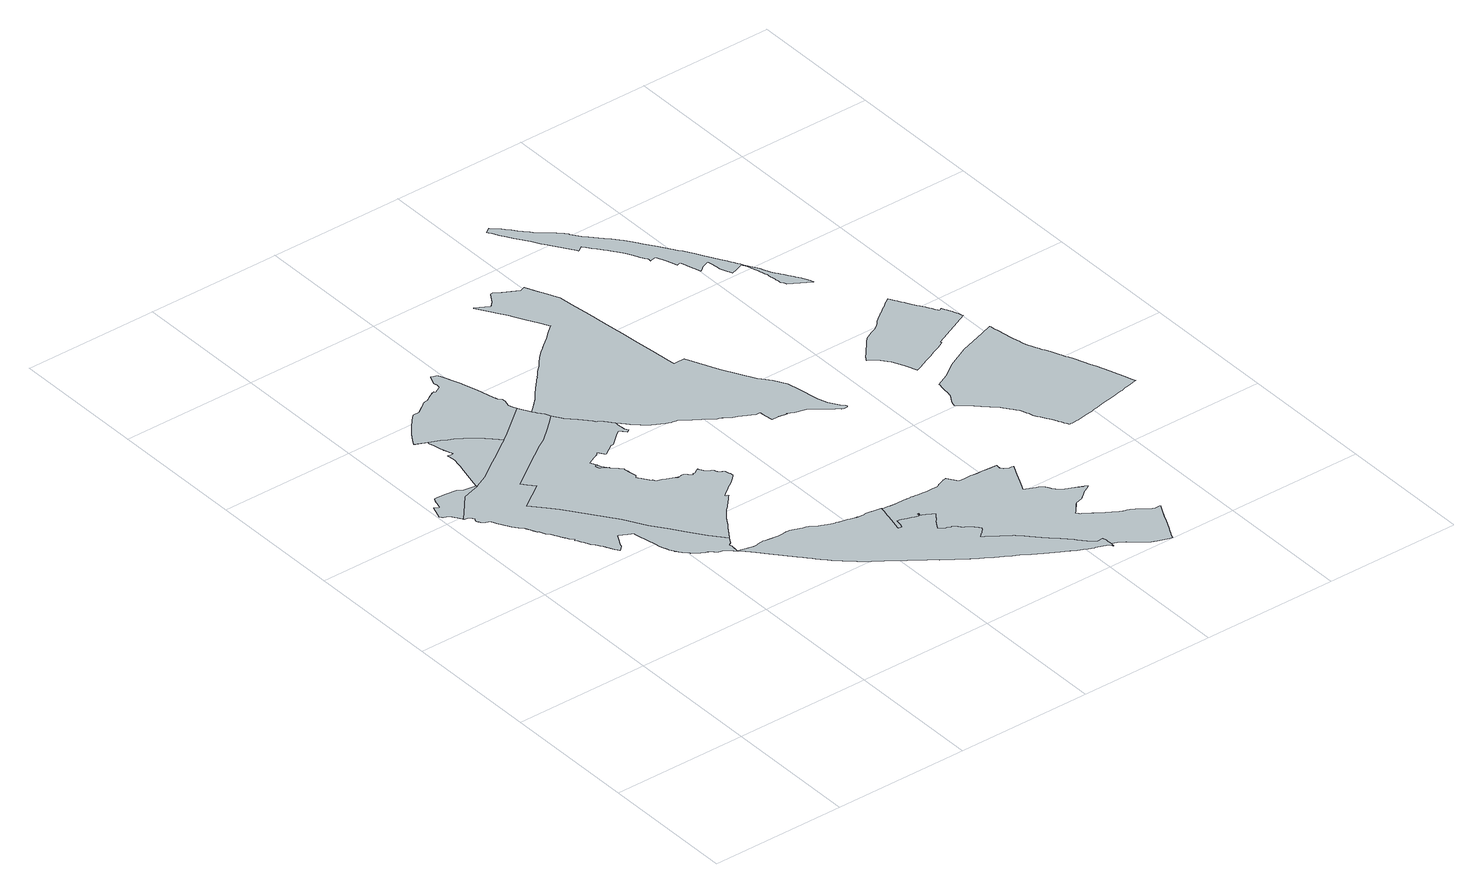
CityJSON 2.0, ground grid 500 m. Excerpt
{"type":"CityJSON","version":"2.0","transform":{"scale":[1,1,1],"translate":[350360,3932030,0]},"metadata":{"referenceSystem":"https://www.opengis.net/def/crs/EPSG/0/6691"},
"CityObjects":{
"object1":{"type":"GenericCityObject","attributes":{"function":"11","validFromType":"3","custodian":"神奈川県","notificationNumber":"神奈川県告示第11号","prefecture":"14","city":"14150","floorAreaRate":2},"geometry":[{"type":"MultiSurface","lod":"1","boundaries":[[[0,1,2,3,4,5,6,7,8,9,10,11,12,13,14,15,16,17,18,19,20,21,22,23,24,25,26,27,28,29,30,31]]]}]},
"object2":{"type":"GenericCityObject","attributes":{"function":"6","validFromType":"3","custodian":"神奈川県","notificationNumber":"神奈川県告示第11号","prefecture":"14","city":"14150","floorAreaRate":2},"geometry":[{"type":"MultiSurface","lod":"1","boundaries":[[[2,1,0,31,32,33,34,35,36,37,38,39,40,41,42,43,44,45,46,47,48,49,50,51,52,53,54,55,56,57,58,59,60,61,62,63,64,65,66,67,68,69,70,71,72,73,74,75,76,77,78,79,80,81,82,83,84,85,86,87,88,89,90,91,92,93,94,95,96,97,98,99,100,101,102,103,104,105,106,107,108,109,110,111,112,113,114,115,116,117,118,119,120,121,122,123,124,125,126,127,128,129,130,131,132,133,134,135,136,137,138,139,140,141,142,143,144,145,146,147,148,149,150,151,152,153,154,155,156,157,158,159,160,3]]]}]},
"object3":{"type":"GenericCityObject","attributes":{"function":"11","validFromType":"3","custodian":"神奈川県","notificationNumber":"神奈川県告示第11号","prefecture":"14","city":"14150","floorAreaRate":2},"geometry":[{"type":"MultiSurface","lod":"1","boundaries":[[[160,159,158,157,156,161,162,163,164,165,166,167,168,169,170,171,172,173,174,175,176,177,178,179,180,181,182,183,184,185,186,187,188,189,190,191,192,193,194,195,196,197,198,4,3]]]}]},
"object4":{"type":"GenericCityObject","attributes":{"function":"1","validFromType":"3","custodian":"神奈川県","notificationNumber":"神奈川県告示第446号","prefecture":"14","city":"14150","floorAreaRate":1},"geometry":[{"type":"MultiSurface","lod":"1","boundaries":[[[199,200,201,202,203,204,205,206,207,208,209,210,211,212,213,214,215,216,217,218,219,220,221,222,223,224,225,226,227,228,229,230,231,232,233,234,235,236,237,238,239,240,241,242,243,244,245,246,247,248,249,250,251,252,253,254,255,256,257,258,259,149,148,147,146,145,144,143,142,141,140,139,138,137,136,135,134,133,132,131,130,260,261,262,263,264,265,266,267,268,269,270,271,272,273,274,275,276,277,278,279,280,281,282,283,284,285,286,287,288,289,290,291,292,293,294,295,296,297,298,299,300,301,302,303,304,305,306,307,308,309,310,311,312,313,314,315]]]}]},
"object5":{"type":"GenericCityObject","attributes":{"function":"1","validFromType":"3","custodian":"神奈川県","notificationNumber":"神奈川県告示第446号","prefecture":"14","city":"14150","floorAreaRate":1},"geometry":[{"type":"MultiSurface","lod":"1","boundaries":[[[172,171,170,169,168,167,166,165,164,163,162,161,156,155,154,316,317,318,319,320,321,322,323,324,325,326,327,328,329,330,331,332,333,334,335,336,337,338,339,340,341,342,343,344,345,346,347,348,349,350,351,352,353,354,355,356,357,358,359,360,361,362,173]]]}]},
"object6":{"type":"GenericCityObject","attributes":{"function":"1","validFromType":"3","custodian":"相模原市","notificationNumber":"相模原市告示第197号","prefecture":"14","city":"14150","floorAreaRate":1},"geometry":[{"type":"MultiSurface","lod":"1","boundaries":[[[363,364,365,366,367,228,227,226,225,224,223,222,221]]]}]},
"object7":{"type":"GenericCityObject","attributes":{"function":"1","validFromType":"3","custodian":"相模原市","notificationNumber":"相模原市告示第197号","prefecture":"14","city":"14150","floorAreaRate":1},"geometry":[{"type":"MultiSurface","lod":"1","boundaries":[[[315,314,313]]]}]},
"object8":{"type":"GenericCityObject","attributes":{"function":"22","validFromType":"3","custodian":"相模原市","notificationNumber":"相模原市告示第462号","prefecture":"14","city":"14150"},"geometry":[{"type":"MultiSurface","lod":"1","boundaries":[[[125,126,368,127,369,128,370,371,129,130,372,260,373,261,374,262,375,376,263,264,265,266,267,377,268,378,269,379,270,380,271,272,273,274,381,275,276,277,278,279,280,281,282,382,283,383,284,285,286,384,287,288,385,289,386,290,291,292,387,293,388,294,295,296,297,389,298,299,300,301,302,303,304,305,390,306,391,307,308,309,310,311,312,392,313,393,315,199,200,394,201,202,395,203,204,205,206,207,208,209,210,211,212,213,214,215,396,216,217,218,219,220,221,363,364,365,366,397,367,398,228,229,399,230,400,231,232,401,233,234,402,235,236,403,237,238,239,404,240,241,405,242,243,244,245,406,246,247,248,249,250,251,407,408,409,410,411,412,413,414,415,416,417,418,419,420,421,422,423,424,425,426,427,428,429,430,431,432,433,434,435,436,437,438,439,440,441,442,443,444,445,446,447,448,449,450,451,452,453,454,455,456,457,458,459,460,461,462,463,464,465,466,467,468,469,470,471,472,473,474,475,476,477,478,479,480,481,482,483,484,485,486,487,488,489,490,491,492,493,494,495,496,497,498,499,500,501,502,503,504,505,506,507,508,509,510,511,512,513,514,515,516,517,518,519,520,521,522,523,524,525,526,527,528,529,530,531,532,533,534,535,536,537,538,539,540,541,542,543,544,545,546,547,548,549,550,551,552,153,154,316,317,553,318,319,554,320,555,321,322,323,324,325,326,556,327,557,328,558,329,330,559,331,332,333,334,560,335,561,336,337,562,338,339,340,563,341,342,564,343,565,344,566,345,567,346,347,348,568,349,350,351,569,352,353,570,354,571,355,356,572,357,573,358,574,359,360,575,361,362,576,173,577,174,578,175,176,177,178,579,179,180,181,182,183,580,184,581,185,186,187,188,189,190,191,192,193,194,195,196,197,582,198,4,5,6,7,8,9,10,11,12,13,583,14,15,16,17,18,19,20,21,22,23,24,584,25,26,27,28,29,30,31,32,33,585,34,35,36,37,38,39,586,40,41,587,42,43,588,44,589,45,46,47,48,49,590,50,591,51,592,52,53,593,54,594,595,55,596,56,57,58,59,597,60,61,62,63,64,598,65,66,67,68,599,69,70,71,600,72,73,74,75,76,77,78,79,80,81,82,83,601,84,602,85,86,87,603,88,89,90,604,91,605,92,606,93,94,95,96,97,98,607,99,608,100,101,102,103,104,105,609,610,106,107,108,611,109,110,111,112,612,113,613,114,614,115,116,117,615,118,119,616,120,121,122,123,124,617,618,619]]]}]},
"object9":{"type":"GenericCityObject","attributes":{"function":"12","validFromType":"3","custodian":"相模原市","notificationNumber":"相模原市告示第126号","prefecture":"14","city":"14150","floorAreaRate":2},"geometry":[{"type":"MultiSurface","lod":"1","boundaries":[[[620,621,622,623,624,625,626,627,628,629,630,631,632,633,634,635,636,637,638,639,640,641,642,643,644,645,646,647,648,649,650,651,652,653,654,655,656,657,658,659,660,661,662,663,664,665,666,667,668,669,670,671,672,673,674,675,676,677,678,679,680,681,682,683,684,685,686,687,688,689,690,691,692,693,694,695,696,697,698,699,700,701,702,703,704,705,706,707,708,709,710,711,712,713,714,715,716,717,718,719,720,721,722,723,724,725,726,727,728,729,730,731,732,733,734,735,736,737,738,739,740,741,742,743,744,745,746,747,748,749,750,751,752,753,754,755,756,757,758,759,760,761,762,763,764,765,766,767,768,769,770,771,772,773,774,775,776,124,777,778,779,780,781,782,783,784,785,786,787,788,789,790,791,792,793,794,795,796,797,798,799,800,801,802,803,804,805,806,807,808,809,810,811,812,813,814,815,816,817,818,819,820,821,822,823,824,825,826,827,828,829,830,831,832,833,834,835,836,837,838,839,840,841,842,843,844,845,846,847,848,849,850,851,852,853,854,855,856,857,858]]]}]},
"object10":{"type":"GenericCityObject","attributes":{"function":"22","validFromType":"3","custodian":"相模原市","notificationNumber":"相模原市告示第462号","prefecture":"14","city":"14150"},"geometry":[{"type":"MultiSurface","lod":"1","boundaries":[[[859,860,861,862,863,864,865,866,867,868,869,870,871,872,873,874,875,876,877,878,879,880,881,882,883,884,885,886,887,888,889,890,891,892,893,894,895,896,897,898,899,900,901,902,903,904,905,906,907,908,909,910,911,912,913,914,915,916,917,918,919,920,921,922,923,924,925,926,927,928,929,930,931,932,933,934,935,936,937,938,939,940,941,942,943,944,945,946,947,948,949,950,951,952,953,954,955,956,957,958,959,960,961,962,963,964,965,966,967,968,969,970,971,972,973,974,975,976,977,978,979,980,981,982,983,984,985,986,987,988,989,990,991,992,993,994,995,996,997,998,999,1000,1001,1002,1003,1004,1005,1006,1007,1008,1009,1010,1011,1012,1013,1014,1015,1016,1017,1018,1019,1020,1021,1022,1023,1024,1025,1026,1027,1028,1029,1030,1031,1032,1033,1034,1035,1036,1037,1038,1039,1040,1041,1042,1043,1044,1045,1046,1047,728,1048,729,1049,730,1050,731,1051,732,733,734,735,736,1052,737,1053,738,739,1054,740,1055,741,742,1056,743,744,745,746,747,748,749,750,751,752,753,754,1057,755,1058,756,757,758,759,760,1059,761,1060,762,763,1061,764,1062,765,766,767,1063,768,1064,769,1065,770,771,772,773,1066,774,775,776,1067,1068,124,1069,777,1070,1071,1072,778,779,780,781,782,783,1073,784,785,786,787,788,789,1074,790,1075,791,792,793,794,795,796,797,798,1076,799,1077,800,1078,801,1079,802,803,804,805,806,807,808,809,810,811,812,1080,813,1081,814,1082,815,1083,816,817,818,819,1084,820,1085,821,822,1086,823,1087,824,1088,825,1089,826,827,828,1090,829,1091,830,831,832,833,834,835,836,837,838,1092,839,840,1093,841,842,843,1094,844,1095,845,846,847,848,849,850,851,1096,852,853,854,855,856,857,1097,858,1098,1099,1100,1101,1102,1103,1104,1105,1106,1107,1108,1109,1110,1111,1112,1113,1114,1115]]]}]},
"object11":{"type":"GenericCityObject","attributes":{"function":"13","validFromType":"3","custodian":"神奈川県","notificationNumber":"神奈川県告示第897号","prefecture":"14","city":"14150","floorAreaRate":2},"geometry":[{"type":"MultiSurface","lod":"1","boundaries":[[[1116,1117,1118,1119,1120,1121,1122,1123,1124,1125,1126,1127,1128,1129,1130,1131,1132,1133,1134,1135,1136,527,528,530,532,534,535,537,539,540,542,544,546,548,549,551,552,153,152,151,150,149,259,258,257,256,255,254,253,252,251,407,408,409,411,412,414,415,417,418,419,420,421,423,425,427,428,430,431,432,433,434,436,438,439,441,443,444,445,446,448,1137,1138,480,481,483,484,485,486,487,488,490,492,493,495,497,498,499,500,502,503,504,505,506,507,509,511,513,514]]]}]},
"object12":{"type":"GenericCityObject","attributes":{"function":"11","validFromType":"3","custodian":"神奈川県","notificationNumber":"神奈川県告示第233号","prefecture":"14","city":"14150","floorAreaRate":2},"geometry":[{"type":"MultiSurface","lod":"1","boundaries":[[[1136,1135,1134,1133,1132,1131,1130,1129,1128,1127,1126,1125,1124,1123,1122,1121,1120,1119,1118,1117,1116,514,516,517,519,520,522,523,524,526,527]]]}]},
"object13":{"type":"GenericCityObject","attributes":{"function":"5","validFromType":"3","custodian":"相模原市","notificationNumber":"相模原市告示第126号","prefecture":"14","city":"14150","floorAreaRate":2},"geometry":[{"type":"MultiSurface","lod":"1","boundaries":[[[1139,1140,1141,1142,1143,1144,1145,1146,1147,1148,1149,1150,1151,1152,1153,1154,1155,1156,1157,1158,1159,1160,1161,1001,1002,1003,1007,1009,1010,1011,1012,1013,1014,1016,1017,1018,1019,1020,1022,1024,1025,1026,1028,1029,1030,1031,1033,1034,1036,1038,1039,1041,1042,1044,1046,727,726,725,724,723,722,721,720,719,718,717,716,715,713,712,711,710,709,708,707,705,704,703,702,701,700,699,698,696,695,694,693,692,691,690,689,687,686,685,684,683,682,681,680,679,678,677,676,675,673,671,670,669,668,667,666,665,664,663,661,660,659,658,657,656,655,654,652,651,650,649,648,646,645,644,643,642,641,640,639,637,636,635,634,633,632,631,630,629,628,627,626,625,624,623,622,621,620,858,1098,1100,1102,1103,1104,1106,1108,1109,1111,1112,1114,1115,859,861,862,863,865,866,868,869,871,872,874,875,876,877,879,881,883,884,885,887,889,891,892,894,895,897,899,900,901,902,904,905,906,908,910,911,912,913,914,915,916,917,918,1162,1163,1164,1165,1166,1167,1168,1169,1170,1171,1172,1173,1174,1175,1176,1177]]]}]},
"object14":{"type":"GenericCityObject","attributes":{"function":"6","validFromType":"3","custodian":"相模原市","notificationNumber":"相模原市告示第274号","prefecture":"14","city":"14150","floorAreaRate":2},"geometry":[{"type":"MultiSurface","lod":"1","boundaries":[[[958,960,961,963,964,965,967,969,971,972,974,975,976,978,980,981,982,983,985,986,987,989,990,991,992,994,996,998,1000,1001,1161,1160,1159,1158,1157,1156,1155,1154,1153,1152,1151,1150,1149,1148,1147,1146,1145,1144,1143,1142,1141,1140,1139,1177,1178,1179,1180,1181,1182,1183,1184,1185,1186,1187]]]}]},
"object15":{"type":"GenericCityObject","attributes":{"function":"23","validFromType":"3","custodian":"相模原市","notificationNumber":"相模原市告示第107号","prefecture":"14","city":"14150"}},
"object16":{"type":"GenericCityObject","attributes":{"function":"12","validFromType":"3","custodian":"相模原市","notificationNumber":"相模原市告示第108号","prefecture":"14","city":"14150","floorAreaRate":2},"geometry":[{"type":"MultiSurface","lod":"1","boundaries":[[[450,451,453,454,455,456,457,458,459,460,461,462,463,464,466,467,469,470,471,472,474,475,476,478]]]}]},
"object17":{"type":"GenericCityObject","attributes":{"function":"1","validFromType":"3","custodian":"相模原市","notificationNumber":"相模原市告示第126号","prefecture":"14","city":"14150","floorAreaRate":0.8},"geometry":[{"type":"MultiSurface","lod":"1","boundaries":[[[921,923,924,925,928,930,931,933,934,935,936,938,940,942,943,945,947,949,951,952,953,954,955,956,957,1187,1186,1185,1184,1183,1182,1181,1180,1179,1178,1177,1176,1175,1174,1173,1172,1171,1170,1169,1168,1167,1166,1165,1164,1163,1162,920]]]}]},
"object18":{"type":"GenericCityObject","attributes":{"function":"4","validFromType":"3","custodian":"神奈川県","notificationNumber":"神奈川県告示第446号","prefecture":"14","city":"14150","floorAreaRate":2},"geometry":[{"type":"MultiSurface","lod":"1","boundaries":[[[1188,1189,1190,1191,1192,1193,1194,1195,1196,1197,1198,1199,1200,1201,1202,1203,1204,1205,1206,1207,1208,1209,1210,1211,1212,1213,1214,1215,1216,1217,1218,1219,1220,1221,1222,1223,1224,1225,1226,1227,1228,1229,1230,1231,1232,1233,1234,1235,1236,1237,1238,1239,1240,1241,1242,1243,1244,1245,1246,1247,1248,1249,1250,1251,1252,1253,1254,1255,1256,1257,1258,1259,1260,1261,1262,1263,1264,1265,1266,1267,1268,1269,1270,1271,1272,1273,1274,1275,1276,1277,1278,1279,1280,1281,1282,1283,1284,1285,1286,1287,1288,1289,1290,1291,1292,1293,1294,1295,1296,1297,1298,1299,1300,1301,1302,1303,1304,1305,1306,1307,1308,1309,1310,1311,1312,1313,1314,1315,1316,1317,1318,1319,1320,1321,1322,1323,1324,1325,1326,1327,1328,1329,1330,1331,1332,1333,1334,1335,1336,1337,1338]]]}]},
"object19":{"type":"GenericCityObject","attributes":{"function":"4","validFromType":"3","custodian":"神奈川県","notificationNumber":"神奈川県告示第446号","prefecture":"14","city":"14150","floorAreaRate":2},"geometry":[{"type":"MultiSurface","lod":"1","boundaries":[[[1339,1340,1341,1342,1343,1344,1345,1346,1347,1348,1349,1350,1351,1352,1353,1354,1355,1356,1357,1358,1359,1360,1361,1362,1363,1364,1365,1366,1367,1368,1369,1370,1371,1372,1373,1374,1375,1376,1377,1378,1379,1380,1381,1382,1383,1384,1385,1386,1387,1388,1389,1390,1391,1392,1393,1394,1395,1396,1397,1398,1399,1400,1401,1402,1403,1404,1405,1406,1407,1408,1409,1410,1411,1412,1413,1414,1415,1416,1417]]]}]},
"object20":{"type":"GenericCityObject","attributes":{"function":"4","validFromType":"3","custodian":"神奈川県","notificationNumber":"神奈川県告示第446号","prefecture":"14","city":"14150","floorAreaRate":2},"geometry":[{"type":"MultiSurface","lod":"1","boundaries":[[[1418,1419,1420,1421,1422,1423,1424,1425,1426,1427,1428,1429,1430,1431,1432,1433,1434,1435,1436,1437,1438,1439,1440,1441,1442,1443,1444,1445,1446,1447,1448,1449,1450,1451,1452,1453,1454,1455,1456,1457,1458,1459,1460,1461,1462,1463,1464,1465,1466,1467,1468,1469,1470,1471,1472,1473,1474,1475,1476,1477,1478,1479,1480,1481,1482,1483,1484,1485,1486,1487,1488,1489,1490,1491,1492,1493,1494,1495,1496,1497,1498,1499,1500,1501,1502,1503,1504,1505,1506,1507,1508,1509,1510,1511,1512,1513,1514,1515,1516,1517,1518,1519,1520,1521,1522,1523,1524,1525,1526,1527,1528,1529,1530,1531,1532,1533,1534,1535,1536,1537,1538,1539,1540,1541,1542]]]}]}
},
"vertices":[
[81,1515,0],[140,1583,0],[179,1595,0],[207,1603,0],[206,1606,0],[162,1614,0],[147,1623,0],[142,1626,0],[99,1631,0],[66,1633,0],[58,1633,0],[53,1624,0],[52,1619,0],[51,1619,0],[49,1609,0],[44,1592,0],[43,1590,0],[43,1589,0],[39,1584,0],[25,1596,0],[7,1546,0],[13,1539,0],[17,1536,0],[21,1534,0],[25,1533,0],[32,1530,0],[33,1530,0],[40,1521,0],[44,1513,0],[50,1505,0],[59,1491,0],[60,1491,0],
[60,1490,0],[62,1487,0],[78,1484,0],[80,1481,0],[90,1468,0],[87,1464,0],[85,1458,0],[86,1453,0],[89,1446,0],[91,1441,0],[95,1436,0],[100,1433,0],[105,1431,0],[112,1429,0],[114,1428,0],[117,1427,0],[119,1426,0],[128,1406,0],[149,1366,0],[153,1361,0],[167,1343,0],[179,1331,0],[181,1325,0],[189,1308,0],[199,1287,0],[199,1286,0],[200,1286,0],[200,1285,0],[203,1287,0],[211,1266,0],[214,1263,0],[219,1257,0],[225,1250,0],[231,1238,0],[232,1238,0],[235,1232,0],[241,1220,0],[249,1205,0],[255,1195,0],[267,1179,0],[263,1176,0],[269,1167,0],[271,1162,0],[274,1157,0],[279,1148,0],[286,1132,0],[289,1128,0],[292,1125,0],[294,1123,0],[296,1121,0],[307,1103,0],[314,1093,0],[319,1081,0],[332,1059,0],[342,1043,0],[346,1047,0],[359,1061,0],[357,1061,0],[365,1074,0],[370,1084,0],[374,1091,0],[385,1113,0],[389,1112,0],[415,1098,0],[426,1092,0],[432,1089,0],[434,1082,0],[437,1067,0],[443,1036,0],[451,998,0],[453,986,0],[453,984,0],[454,982,0],[456,972,0],[462,956,0],[465,949,0],[473,933,0],[481,921,0],[488,911,0],[506,893,0],[507,891,0],[510,889,0],[515,887,0],[517,884,0],[533,872,0],[547,864,0],[558,862,0],[570,850,0],[579,843,0],[581,842,0],[600,836,0],[622,816,0],[630,808,0],[633,841,0],[631,851,0],[636,853,0],[640,856,0],[643,860,0],[656,881,0],[611,934,0],[594,959,0],[571,991,0],[533,1044,0],[496,1096,0],[452,1174,0],[333,1340,0],[304,1372,0],[260,1421,0],[356,1486,0],[335,1512,0],[322,1530,0],[380,1570,0],[456,1624,0],[500,1654,0],[531,1673,0],[573,1708,0],[609,1739,0],[633,1762,0],[623,1781,0],[608,1803,0],[605,1807,0],[599,1816,0],[574,1860,0],[464,1771,0],[433,1749,0],[421,1740,0],[346,1689,0],[313,1666,0],[257,1627,0],
[422,1762,0],[407,1778,0],[391,1794,0],[367,1814,0],[348,1829,0],[339,1836,0],[325,1845,0],[313,1852,0],[296,1861,0],[274,1873,0],[257,1881,0],[238,1889,0],[237,1890,0],[234,1885,0],[240,1862,0],[242,1854,0],[245,1836,0],[247,1831,0],[252,1813,0],[256,1804,0],[261,1792,0],[260,1792,0],[260,1791,0],[259,1790,0],[252,1791,0],[244,1792,0],[239,1793,0],[239,1792,0],[239,1791,0],[240,1790,0],[241,1769,0],[241,1765,0],[241,1759,0],[240,1755,0],[238,1744,0],[235,1725,0],[228,1699,0],[214,1639,0],
[704,1260,0],[691,1266,0],[677,1269,0],[669,1273,0],[667,1278,0],[664,1282,0],[663,1282,0],[657,1290,0],[651,1296,0],[648,1299,0],[645,1304,0],[641,1312,0],[635,1321,0],[629,1325,0],[637,1333,0],[638,1335,0],[635,1361,0],[631,1379,0],[631,1385,0],[631,1386,0],[628,1390,0],[620,1400,0],[600,1421,0],[599,1422,0],[585,1433,0],[578,1436,0],[573,1437,0],[568,1454,0],[576,1461,0],[578,1458,0],[569,1475,0],[567,1481,0],[595,1495,0],[601,1498,0],[613,1503,0],[620,1512,0],[634,1492,0],[639,1486,0],[683,1517,0],[686,1514,0],[690,1514,0],[728,1547,0],[748,1561,0],[769,1540,0],[777,1546,0],[774,1553,0],[770,1559,0],[769,1574,0],[768,1590,0],[769,1599,0],[769,1600,0],[768,1603,0],[768,1604,0],[754,1622,0],[745,1632,0],[731,1645,0],[728,1643,0],[720,1656,0],[687,1691,0],[655,1725,0],[651,1731,0],[658,884,0],[668,899,0],[687,928,0],[698,943,0],[709,961,0],[710,961,0],[717,974,0],[723,982,0],[734,996,0],[742,1005,0],[751,1013,0],[756,1018,0],[762,1024,0],[771,1034,0],[789,1054,0],[794,1059,0],[800,1065,0],[796,1067,0],[796,1068,0],[789,1072,0],[797,1079,0],[822,1098,0],[836,1107,0],[849,1116,0],[861,1126,0],[865,1129,0],[878,1142,0],[881,1146,0],[880,1153,0],[877,1164,0],[875,1171,0],[873,1175,0],[869,1179,0],[856,1188,0],[853,1191,0],[850,1202,0],[846,1205,0],[843,1208,0],[829,1217,0],[824,1224,0],[820,1229,0],[815,1236,0],[815,1242,0],[804,1235,0],[793,1227,0],[789,1231,0],[783,1222,0],[772,1233,0],[771,1238,0],[767,1240,0],[766,1242,0],[761,1244,0],[755,1246,0],[745,1244,0],[736,1241,0],[731,1247,0],
[568,1876,0],[563,1891,0],[570,1918,0],[568,1928,0],[558,1941,0],[553,1954,0],[549,1977,0],[538,2021,0],[526,2063,0],[521,2079,0],[509,2112,0],[500,2135,0],[494,2151,0],[490,2157,0],[486,2161,0],[479,2163,0],[469,2167,0],[455,2134,0],[455,2130,0],[457,2119,0],[457,2114,0],[456,2111,0],[455,2107,0],[454,2105,0],[448,2101,0],[427,2090,0],[424,2097,0],[408,2090,0],[385,2075,0],[381,2073,0],[378,2072,0],[375,2071,0],[365,2070,0],[359,2067,0],[358,2066,0],[348,2058,0],[318,2038,0],[296,2037,0],[292,2035,0],[273,2016,0],[251,1991,0],[236,1972,0],[228,1963,0],[223,1957,0],[215,1945,0],[205,1928,0],[193,1910,0],
[588,1435,0],[586,1436,0],[584,1438,0],[582,1443,0],[579,1454,0],
[634,852,0],[637,853,0],[641,856,0],[641,858,0],[657,882,0],[662,891,0],[685,925,0],[689,930,0],[693,936,0],[728,988,0],[741,1004,0],[742,1006,0],[753,1015,0],[791,1056,0],[841,1111,0],[856,1122,0],[878,1143,0],[879,1157,0],[875,1169,0],[866,1181,0],[854,1190,0],[830,1216,0],[788,1231,0],[776,1229,0],[750,1245,0],[733,1246,0],[680,1268,0],[668,1274,0],[634,1370,0],[581,1446,0],[578,1457,0],[568,1476,0],[594,1495,0],[606,1500,0],[621,1511,0],[666,1505,0],[708,1530,0],[757,1551,0],[770,1563,0],[769,1602,0],[781,1589,0],[792,1576,0],[794,1574,0],[800,1566,0],[819,1551,0],[823,1547,0],[825,1545,0],[847,1525,0],[848,1525,0],[850,1523,0],[865,1515,0],[892,1501,0],[900,1497,0],[906,1495,0],[908,1494,0],[910,1494,0],[911,1494,0],[913,1493,0],[928,1491,0],[931,1490,0],[936,1489,0],[937,1489,0],[940,1487,0],[946,1483,0],[970,1463,0],[994,1446,0],[1012,1435,0],[1036,1419,0],[1039,1417,0],[1040,1417,0],[1049,1414,0],[1051,1414,0],[1054,1412,0],[1055,1411,0],[1063,1406,0],[1080,1394,0],[1095,1387,0],[1121,1373,0],[1146,1360,0],[1148,1360,0],[1165,1360,0],[1167,1335,0],[1170,1305,0],[1193,1307,0],[1196,1307,0],[1226,1301,0],[1226,1305,0],[1251,1293,0],[1290,1282,0],[1346,1240,0],[1358,1230,0],[1363,1228,0],[1376,1220,0],[1379,1215,0],[1387,1212,0],[1399,1212,0],[1404,1216,0],[1400,1221,0],[1388,1235,0],[1366,1272,0],[1363,1281,0],[1355,1305,0],[1340,1387,0],[1331,1428,0],[1306,1475,0],[1283,1503,0],[1273,1514,0],[1213,1627,0],[1161,1742,0],[1133,1742,0],[1118,1742,0],[1118,1743,0],[1117,1752,0],[1106,1855,0],[1101,1907,0],[1099,1917,0],[1094,1976,0],[1088,2030,0],[1078,2123,0],[1068,2201,0],[1062,2251,0],[1037,2306,0],[1032,2319,0],[1028,2326,0],[1009,2368,0],[992,2361,0],[926,2397,0],[922,2398,0],[922,2399,0],[915,2403,0],[912,2407,0],[902,2403,0],[879,2369,0],[866,2355,0],[863,2352,0],[813,2380,0],[811,2378,0],[842,2327,0],[855,2307,0],[874,2278,0],[880,2267,0],[884,2261,0],[890,2249,0],[899,2231,0],[916,2198,0],[917,2197,0],[942,2148,0],[912,2123,0],[889,2104,0],[858,2079,0],[852,2074,0],[848,2071,0],[846,2069,0],[845,2069,0],[831,2057,0],[806,2034,0],[788,2015,0],[783,2008,0],[777,2002,0],[765,1989,0],[764,1989,0],[752,1976,0],[744,1967,0],[743,1965,0],[739,1961,0],[734,1956,0],[733,1954,0],[724,1946,0],[719,1940,0],[713,1934,0],[709,1930,0],[705,1925,0],[672,1889,0],[662,1878,0],[659,1874,0],[656,1871,0],[655,1869,0],[654,1868,0],[652,1866,0],[650,1863,0],[642,1855,0],[636,1849,0],[633,1846,0],[620,1834,0],[612,1827,0],[568,1909,0],[566,1930,0],[556,1948,0],[504,2126,0],[497,2143,0],[494,2152,0],[480,2163,0],[456,2125,0],[457,2117,0],[456,2109,0],[442,2098,0],[414,2093,0],[403,2087,0],[382,2074,0],[380,2073,0],[364,2069,0],[333,2048,0],[293,2035,0],[285,2028,0],[243,1980,0],[232,1968,0],[225,1959,0],[215,1944,0],[199,1907,0],[237,1889,0],[235,1881,0],[248,1826,0],[259,1791,0],[257,1791,0],[216,1646,0],[51,1618,0],[31,1531,0],[76,1484,0],[88,1448,0],[93,1439,0],[104,1431,0],[106,1431,0],[146,1372,0],[149,1365,0],[165,1345,0],[179,1330,0],[182,1323,0],[185,1317,0],[193,1300,0],[202,1286,0],[229,1242,0],[247,1208,0],[264,1176,0],[318,1083,0],[325,1071,0],[349,1049,0],[370,1083,0],[371,1085,0],[381,1106,0],[436,1073,0],[438,1061,0],[458,968,0],[462,957,0],[474,931,0],[509,890,0],[512,888,0],[517,885,0],[556,862,0],[571,849,0],[631,812,0],[632,822,0],[633,839,0],
[1584,112,0],[1584,115,0],[1584,120,0],[1584,123,0],[1583,128,0],[1583,130,0],[1581,138,0],[1561,136,0],[1558,136,0],[1552,139,0],[1546,143,0],[1532,158,0],[1512,183,0],[1506,190,0],[1475,221,0],[1449,247,0],[1432,264,0],[1405,292,0],[1394,303,0],[1374,323,0],[1369,327,0],[1334,351,0],[1296,378,0],[1284,386,0],[1282,388,0],[1289,394,0],[1293,398,0],[1299,402,0],[1304,407,0],[1311,414,0],[1313,417,0],[1315,420,0],[1316,422,0],[1312,428,0],[1310,431,0],[1301,441,0],[1290,450,0],[1285,454,0],[1278,459,0],[1275,461,0],[1269,469,0],[1263,477,0],[1259,480,0],[1258,481,0],[1247,488,0],[1246,488,0],[1232,493,0],[1229,494,0],[1219,499,0],[1208,506,0],[1206,508,0],[1206,510,0],[1220,533,0],[1223,538,0],[1223,539,0],[1233,551,0],[1244,566,0],[1247,571,0],[1250,574,0],[1248,576,0],[1246,577,0],[1245,578,0],[1244,579,0],[1241,581,0],[1236,584,0],[1234,585,0],[1225,590,0],[1218,594,0],[1216,595,0],[1213,596,0],[1210,597,0],[1209,597,0],[1207,598,0],[1207,599,0],[1207,600,0],[1210,610,0],[1207,611,0],[1206,609,0],[1203,600,0],[1196,601,0],[1190,603,0],[1179,606,0],[1175,608,0],[1172,609,0],[1167,610,0],[1165,611,0],[1161,612,0],[1160,612,0],[1156,614,0],[1152,615,0],[1147,617,0],[1145,618,0],[1140,620,0],[1132,621,0],[1127,599,0],[1126,593,0],[1123,585,0],[1107,588,0],[1108,590,0],[1112,606,0],[1116,623,0],[1119,636,0],[1124,658,0],[1126,668,0],[1128,676,0],[1131,688,0],[1133,699,0],[1134,705,0],[1108,711,0],[1090,714,0],[1084,715,0],[1078,715,0],[1073,714,0],[1063,713,0],[1059,713,0],[1056,713,0],[1053,713,0],[1049,715,0],[1037,717,0],[1036,718,0],[1017,724,0],[1012,725,0],[985,731,0],[979,732,0],[974,734,0],[971,734,0],[964,736,0],[948,743,0],[937,747,0],[932,749,0],[926,751,0],[919,755,0],[902,765,0],[898,768,0],[892,771,0],[884,774,0],[874,778,0],[848,788,0],[831,793,0],[821,794,0],[818,794,0],[814,794,0],[809,794,0],[801,792,0],[792,791,0],[789,790,0],[785,790,0],[779,791,0],[749,796,0],[738,798,0],[729,799,0],[721,798,0],[713,798,0],[706,796,0],[701,795,0],[696,795,0],[689,795,0],[638,802,0],[649,790,0],[672,764,0],[699,732,0],[759,664,0],[761,662,0],[762,661,0],[780,640,0],[791,626,0],[798,619,0],[804,613,0],[809,607,0],[817,598,0],[824,590,0],[833,581,0],[840,574,0],[843,572,0],[852,563,0],[858,557,0],[867,549,0],[870,546,0],[875,542,0],[881,536,0],[885,533,0],[893,526,0],[904,517,0],[912,511,0],[920,504,0],[928,498,0],[933,495,0],[936,492,0],[939,491,0],[943,488,0],[947,486,0],[961,475,0],[972,467,0],[992,452,0],[994,450,0],[996,449,0],[1020,431,0],[1047,412,0],[1053,407,0],[1072,393,0],[1102,370,0],[1115,361,0],[1124,354,0],[1137,345,0],[1140,343,0],[1142,341,0],[1160,329,0],[1165,325,0],[1170,321,0],[1180,314,0],[1191,306,0],[1205,297,0],[1219,289,0],[1246,272,0],[1274,256,0],[1297,242,0],[1317,230,0],[1349,211,0],[1383,191,0],[1430,164,0],[1455,149,0],[1477,136,0],[1494,128,0],[1508,121,0],[1528,113,0],[1531,112,0],[1572,97,0],[1573,97,0],[1576,96,0],[1577,94,0],[1579,93,0],[1580,91,0],[1581,89,0],[1582,88,0],[1582,87,0],[1582,86,0],[1582,85,0],[1582,84,0],[1585,100,0],
[1765,21,0],[1767,25,0],[1777,45,0],[1780,48,0],[1782,53,0],[1803,95,0],[1805,100,0],[1806,104,0],[1816,123,0],[1831,153,0],[1835,161,0],[1836,162,0],[1837,164,0],[1836,164,0],[1834,164,0],[1826,165,0],[1818,165,0],[1809,168,0],[1803,170,0],[1799,172,0],[1799,173,0],[1797,174,0],[1790,180,0],[1787,183,0],[1778,189,0],[1764,199,0],[1755,205,0],[1753,206,0],[1749,208,0],[1744,210,0],[1741,212,0],[1740,212,0],[1736,213,0],[1734,213,0],[1720,218,0],[1718,219,0],[1716,219,0],[1703,227,0],[1699,229,0],[1696,232,0],[1695,232,0],[1679,242,0],[1677,243,0],[1671,247,0],[1666,251,0],[1665,251,0],[1657,257,0],[1656,257,0],[1647,264,0],[1643,266,0],[1643,267,0],[1642,268,0],[1639,269,0],[1631,274,0],[1629,275,0],[1618,283,0],[1614,286,0],[1611,288,0],[1607,292,0],[1602,297,0],[1601,298,0],[1599,300,0],[1608,310,0],[1632,338,0],[1636,342,0],[1638,344,0],[1666,352,0],[1670,355,0],[1677,360,0],[1680,363,0],[1683,365,0],[1686,368,0],[1688,369,0],[1690,370,0],[1690,371,0],[1698,377,0],[1702,379,0],[1721,390,0],[1721,391,0],[1726,394,0],[1717,398,0],[1716,399,0],[1715,399,0],[1678,417,0],[1650,430,0],[1648,431,0],[1643,433,0],[1641,435,0],[1637,438,0],[1633,443,0],[1633,444,0],[1631,446,0],[1629,450,0],[1620,467,0],[1616,473,0],[1612,478,0],[1606,483,0],[1600,486,0],[1593,489,0],[1552,508,0],[1558,522,0],[1577,560,0],[1579,565,0],[1580,567,0],[1581,569,0],[1584,576,0],[1586,580,0],[1586,581,0],[1588,584,0],[1594,598,0],[1598,605,0],[1601,611,0],[1601,612,0],[1605,619,0],[1606,620,0],[1607,623,0],[1608,625,0],[1604,625,0],[1601,625,0],[1599,625,0],[1598,625,0],[1596,626,0],[1592,626,0],[1589,627,0],[1586,628,0],[1583,629,0],[1583,630,0],[1580,632,0],[1577,634,0],[1576,634,0],[1574,636,0],[1572,638,0],[1570,641,0],[1567,643,0],[1567,646,0],[1569,662,0],[1547,663,0],[1515,666,0],[1495,667,0],[1479,669,0],[1471,669,0],[1442,670,0],[1421,670,0],[1397,708,0],[1392,706,0],[1388,705,0],[1386,705,0],[1384,704,0],[1381,703,0],[1370,699,0],[1364,696,0],[1361,695,0],[1360,695,0],[1359,694,0],[1358,693,0],[1352,688,0],[1351,688,0],[1350,688,0],[1349,688,0],[1348,688,0],[1332,689,0],[1310,688,0],[1307,688,0],[1306,688,0],[1304,688,0],[1301,689,0],[1290,691,0],[1278,692,0],[1272,692,0],[1269,692,0],[1266,693,0],[1265,693,0],[1264,693,0],[1257,694,0],[1252,695,0],[1249,695,0],[1248,695,0],[1246,695,0],[1243,695,0],[1241,695,0],[1236,695,0],[1232,696,0],[1220,697,0],[1190,698,0],[1167,699,0],[1160,700,0],[1158,700,0],[1145,702,0],[1121,708,0],[1101,712,0],[1086,714,0],[1079,715,0],[1075,714,0],[1052,713,0],[1045,716,0],[1022,722,0],[1015,724,0],[984,731,0],[889,772,0],[881,775,0],[816,794,0],[810,794,0],[799,792,0],[790,790,0],[753,796,0],[746,797,0],[737,798,0],[705,796,0],[687,795,0],[675,798,0],[634,806,0],[639,802,0],[639,801,0],[640,800,0],[772,649,0],[824,591,0],[825,590,0],[878,539,0],[883,535,0],[891,528,0],[898,522,0],[981,460,0],[993,451,0],[995,450,0],[1003,444,0],[1096,375,0],[1103,369,0],[1133,348,0],[1137,344,0],[1141,341,0],[1147,338,0],[1176,317,0],[1183,312,0],[1421,169,0],[1458,147,0],[1527,114,0],[1529,113,0],[1581,90,0],[1584,93,0],[1613,88,0],[1626,78,0],[1628,77,0],[1629,76,0],[1633,72,0],[1639,67,0],[1644,63,0],[1646,62,0],[1649,60,0],[1651,58,0],[1653,56,0],[1690,26,0],[1705,20,0],[1708,19,0],[1748,5,0],[1752,4,0],[1758,2,0],[1761,13,0],
[947,2126,0],[955,2097,0],[961,2063,0],[966,2038,0],[970,1997,0],[975,1941,0],[977,1926,0],[977,1917,0],[954,1915,0],[921,1911,0],[897,1909,0],[883,1908,0],[870,1911,0],[861,1913,0],[853,1916,0],[845,1920,0],[836,1925,0],[827,1932,0],[817,1941,0],[797,1959,0],[779,1975,0],[1138,1575,0],[1128,1664,0],
[1489,473,0],[1485,479,0],[1477,487,0],[1456,508,0],[1452,512,0],[1449,515,0],[1446,518,0],[1444,520,0],[1441,526,0],[1439,530,0],[1437,533,0],[1436,538,0],[1433,546,0],[1431,557,0],[1430,563,0],[1430,567,0],[1429,574,0],[1429,576,0],[1429,601,0],[1430,621,0],[1430,645,0],[1430,652,0],[1432,652,0],[1598,301,0],[1597,302,0],[1592,307,0],[1587,314,0],[1575,328,0],[1552,357,0],[1548,363,0],[1546,366,0],[1536,385,0],[1533,390,0],[1524,412,0],[1517,427,0],[1515,431,0],[1511,438,0],[1495,465,0],[1494,466,0],
[1496,468,0],[1509,477,0],[1518,484,0],[1522,486,0],[1531,490,0],[1537,495,0],[1544,501,0],[1547,504,0],[1549,509,0],[1552,507,0],
[1109,2674,0],[1115,2664,0],[1119,2658,0],[1127,2643,0],[1140,2619,0],[1152,2600,0],[1184,2552,0],[1202,2522,0],[1214,2505,0],[1219,2498,0],[1268,2422,0],[1271,2417,0],[1291,2431,0],[1293,2429,0],[1302,2418,0],[1312,2403,0],[1324,2389,0],[1337,2372,0],[1340,2368,0],[1351,2354,0],[1374,2321,0],[1375,2319,0],[1392,2290,0],[1402,2268,0],[1408,2253,0],[1409,2252,0],[1416,2245,0],[1417,2244,0],[1414,2231,0],[1416,2232,0],[1424,2234,0],[1434,2236,0],[1439,2237,0],[1454,2199,0],[1467,2162,0],[1468,2160,0],[1480,2165,0],[1481,2163,0],[1488,2144,0],[1489,2136,0],[1505,2089,0],[1505,2088,0],[1517,2098,0],[1523,2101,0],[1531,2105,0],[1553,2113,0],[1554,2101,0],[1558,2073,0],[1560,2063,0],[1560,2060,0],[1567,2044,0],[1576,2016,0],[1595,2022,0],[1608,2027,0],[1626,2035,0],[1626,2034,0],[1636,2014,0],[1645,1989,0],[1649,1972,0],[1648,1971,0],[1652,1960,0],[1655,1948,0],[1657,1941,0],[1657,1934,0],[1658,1925,0],[1658,1923,0],[1661,1906,0],[1662,1901,0],[1663,1891,0],[1664,1885,0],[1664,1882,0],[1667,1877,0],[1670,1871,0],[1673,1862,0],[1748,1817,0],[1743,1831,0],[1735,1849,0],[1729,1859,0],[1719,1875,0],[1716,1880,0],[1705,1897,0],[1698,1908,0],[1692,1918,0],[1688,1924,0],[1682,1933,0],[1674,1947,0],[1669,1956,0],[1664,1969,0],[1659,1983,0],[1655,1990,0],[1647,2004,0],[1639,2017,0],[1631,2030,0],[1626,2040,0],[1621,2050,0],[1615,2059,0],[1610,2069,0],[1604,2079,0],[1597,2094,0],[1592,2102,0],[1578,2127,0],[1566,2147,0],[1548,2177,0],[1544,2185,0],[1528,2210,0],[1522,2217,0],[1510,2236,0],[1500,2251,0],[1491,2265,0],[1482,2279,0],[1459,2313,0],[1454,2321,0],[1445,2334,0],[1430,2356,0],[1424,2366,0],[1419,2374,0],[1400,2394,0],[1392,2404,0],[1387,2410,0],[1343,2459,0],[1333,2468,0],[1305,2508,0],[1304,2510,0],[1297,2518,0],[1295,2522,0],[1290,2527,0],[1286,2530,0],[1276,2540,0],[1273,2543,0],[1268,2548,0],[1249,2562,0],[1244,2566,0],[1232,2576,0],[1228,2580,0],[1220,2588,0],[1214,2595,0],[1204,2605,0],[1198,2612,0],[1195,2617,0],[1188,2626,0],[1182,2634,0],[1175,2642,0],[1172,2646,0],[1167,2650,0],[1161,2657,0],[1153,2665,0],[1148,2669,0],[1143,2675,0],[1124,2692,0],[1121,2690,0],[1106,2679,0],
[1861,1589,0],[1855,1585,0],[1842,1575,0],[1836,1570,0],[1831,1567,0],[1826,1564,0],[1820,1559,0],[1812,1553,0],[1802,1547,0],[1794,1541,0],[1787,1536,0],[1780,1530,0],[1775,1527,0],[1768,1520,0],[1764,1516,0],[1760,1511,0],[1754,1506,0],[1749,1500,0],[1739,1495,0],[1734,1491,0],[1725,1487,0],[1715,1483,0],[1706,1478,0],[1693,1472,0],[1686,1467,0],[1681,1463,0],[1677,1459,0],[1669,1449,0],[1663,1442,0],[1656,1434,0],[1648,1425,0],[1643,1419,0],[1638,1414,0],[1629,1403,0],[1622,1395,0],[1609,1376,0],[1608,1374,0],[1626,1364,0],[1636,1354,0],[1658,1328,0],[1665,1317,0],[1686,1271,0],[1701,1233,0],[1702,1230,0],[1717,1237,0],[1736,1245,0],[1760,1257,0],[1783,1267,0],[1801,1275,0],[1815,1282,0],[1831,1289,0],[1850,1298,0],[1857,1302,0],[1854,1308,0],[2003,1375,0],[2001,1383,0],[1997,1394,0],[1993,1406,0],[1990,1416,0],[1987,1422,0],[1981,1432,0],[1977,1440,0],[1972,1449,0],[1966,1446,0],[1962,1445,0],[1959,1450,0],[1954,1459,0],[1948,1468,0],[1943,1477,0],[1937,1488,0],[1928,1504,0],[1922,1513,0],[1907,1538,0],[1901,1548,0],[1895,1559,0],[1889,1570,0],[1884,1579,0],[1877,1589,0],[1873,1598,0],
[1705,1118,0],[1703,1109,0],[1701,1097,0],[1700,1085,0],[1700,1084,0],[1699,1073,0],[1698,1068,0],[1697,1064,0],[1696,1059,0],[1693,1052,0],[1688,1043,0],[1680,1030,0],[1673,1017,0],[1672,1011,0],[1671,1007,0],[1672,1005,0],[1673,1003,0],[1676,1001,0],[1682,996,0],[1686,992,0],[1691,989,0],[1696,985,0],[1703,979,0],[1709,975,0],[1719,965,0],[1729,955,0],[1734,949,0],[1745,939,0],[1755,929,0],[1761,923,0],[1773,913,0],[1779,905,0],[1784,898,0],[1796,881,0],[1800,877,0],[1809,864,0],[1815,857,0],[1819,848,0],[1823,839,0],[1825,831,0],[1828,822,0],[1830,814,0],[1833,807,0],[1840,794,0],[1842,791,0],[1855,766,0],[1865,750,0],[1875,734,0],[1876,730,0],[1878,726,0],[1880,721,0],[1884,713,0],[1889,705,0],[1892,699,0],[1894,695,0],[1898,696,0],[1905,696,0],[1913,697,0],[1923,698,0],[1929,698,0],[1936,699,0],[1953,702,0],[1983,707,0],[1992,708,0],[2003,711,0],[2018,713,0],[2031,717,0],[2042,719,0],[2052,721,0],[2071,725,0],[2082,727,0],[2103,731,0],[2116,734,0],[2133,737,0],[2140,738,0],[2157,743,0],[2165,744,0],[2173,746,0],[2183,748,0],[2203,752,0],[2208,753,0],[2205,760,0],[2203,765,0],[2197,784,0],[2176,846,0],[2169,866,0],[2158,895,0],[2150,914,0],[2143,933,0],[2139,943,0],[2132,961,0],[2127,972,0],[2120,989,0],[2116,997,0],[2113,1006,0],[2105,1023,0],[2094,1048,0],[2086,1065,0],[2082,1074,0],[2078,1082,0],[2075,1090,0],[2070,1101,0],[2065,1111,0],[2061,1122,0],[2058,1131,0],[2056,1141,0],[2052,1156,0],[2050,1166,0],[2046,1182,0],[2045,1192,0],[2042,1206,0],[2040,1223,0],[2039,1235,0],[2036,1247,0],[2034,1257,0],[2032,1270,0],[2030,1276,0],[2019,1272,0],[2006,1268,0],[1991,1263,0],[1889,1228,0],[1805,1186,0],[1759,1153,0],[1753,1149,0],[1706,1127,0]
]}
